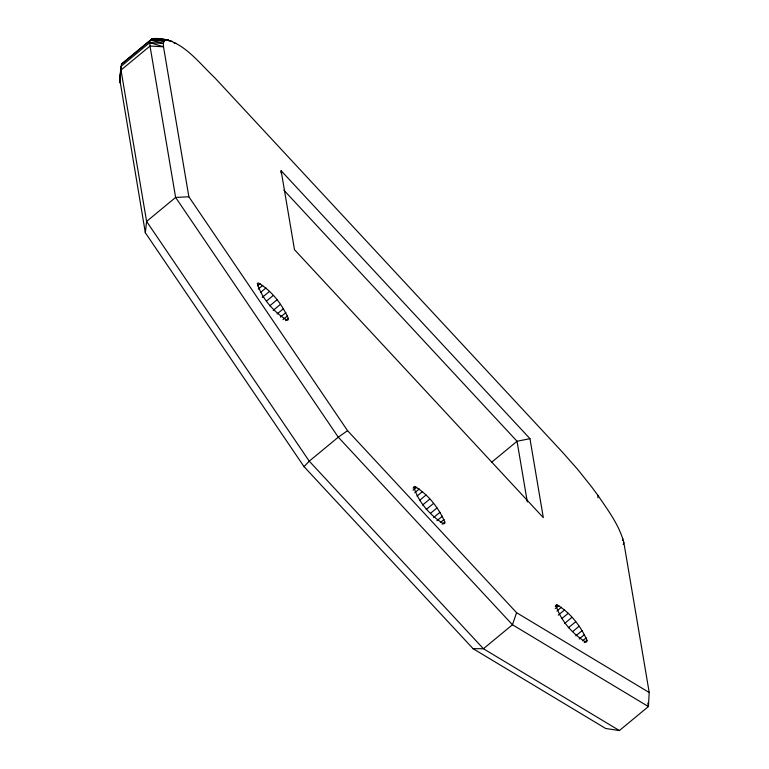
<?xml version="1.0" encoding="UTF-8"?>
<svg xmlns="http://www.w3.org/2000/svg" width="769" height="769" viewBox="0 0 769 769"><rect width="100%" height="100%" fill="white"/><g stroke="black" fill="none" stroke-linecap="round" stroke-linejoin="round"><path stroke-width="1.15" d="M597.917 497.716L597.965 495.428L591.515 486.719L577.509 469.215L562.841 452.605L214.474 77.448C196.883 60.972 179.427 35.672 152.089 38.758L121.473 64.125L119.791 79.399L145.331 232.747L304.024 466.639L473.05 648.671L605.674 728.483L619.381 730.55L648.411 706.567L649.209 692.504L623.842 542.51C619.218 525.006 607.962 510.203 597.965 495.428M281.06 172.996L281.127 170.708L529.966 438.676L543.318 517.643L294.489 249.675L281.127 170.708M120.781 66.576L119.964 82.744L120.781 66.576L149.801 42.593L150.493 40.142L152.089 38.758L168.498 40.046L154.559 38.45L165.844 40.026L164.114 41.161L150.493 40.142L121.473 64.125M120.896 72.401L121.146 68.854M288.298 318.376L288.183 319.856L287.164 320.279C273.966 312.127 261.623 298.343 257.307 283.396L258.326 282.973C271.678 290.72 282.088 304.341 288.298 318.376L285.578 320.625M444.828 521.968L444.713 523.449L443.694 523.872C430.496 515.72 418.153 501.936 413.847 486.988L414.856 486.566C428.218 494.313 438.618 507.934 444.828 521.968L442.108 524.218M586.978 640.269L586.862 641.75L585.843 642.173C572.645 634.031 560.303 620.237 555.997 605.29L557.006 604.876C570.367 612.614 580.768 626.245 586.978 640.269L584.257 642.519M622.525 540.424L622.707 538.127M119.791 79.399L120.31 74.699M120.57 72.344L121.089 67.653M145.331 232.747L146.6 221.414L121.002 70.056L150.022 46.063L163.499 46.774L188.866 196.768L347.559 430.669L516.585 612.691L649.209 692.504M623.303 544.567L623.842 542.51M516.585 612.691L512.462 624.755L483.441 648.738L473.05 648.671M304.024 466.639L309.253 461.16L338.283 437.177L347.559 430.669M257.461 285.885L260.182 283.636M258.23 289.086L262.767 285.337M260.489 292.489L265.93 287.991M262.229 297.44L269.486 291.441M266.891 300.727L273.235 295.479M269.708 305.87L276.955 299.872M273.178 310.368L280.435 304.37M277.119 313.954L283.463 308.705M280.425 317.126L285.866 312.627M282.973 319.664L287.51 315.915M413.049 488.065L414.856 486.566M413.088 490.228L416.711 487.229M414.76 492.679L419.297 488.93M417.019 496.082L422.46 491.583M419.672 500.283L426.026 495.034M422.517 505.07L429.775 499.071M426.237 509.463L433.495 503.464M491.651 462.246L517.047 441.262L529.966 438.676M430.621 513.211L436.965 507.963M433.649 517.547L439.993 512.298M436.955 520.719L442.406 516.22M440.416 522.507L444.049 519.508M555.199 606.366L557.006 604.876M555.237 608.529L558.861 605.53M556.91 610.99L561.447 607.241M558.265 615.142L564.609 609.894M561.822 618.584L568.176 613.335M564.667 623.371L571.925 617.372M568.387 627.764L575.645 621.775M572.77 631.512L579.115 626.264M575.798 635.848L582.143 630.609M579.105 639.029L584.555 634.531M582.566 640.817L586.189 637.818M188.866 196.768L175.62 197.431L146.6 221.414L309.253 461.16L483.441 648.738L619.381 730.55M647.806 703.02L648.411 706.567L512.462 624.755L338.283 437.177L175.62 197.431L150.022 46.063L149.801 42.593L163.326 43.42L164.114 41.161L152.089 38.758M157.876 39.238L160.231 39.565M163.768 40.055L166.123 40.382M168.478 40.709L172.016 41.199M174.14 43.122L176.351 43.487M150.493 40.142L163.326 43.42L163.499 46.774L149.801 42.593M283.915 190.203L517.047 441.262L527.313 501.974"/></g></svg>
